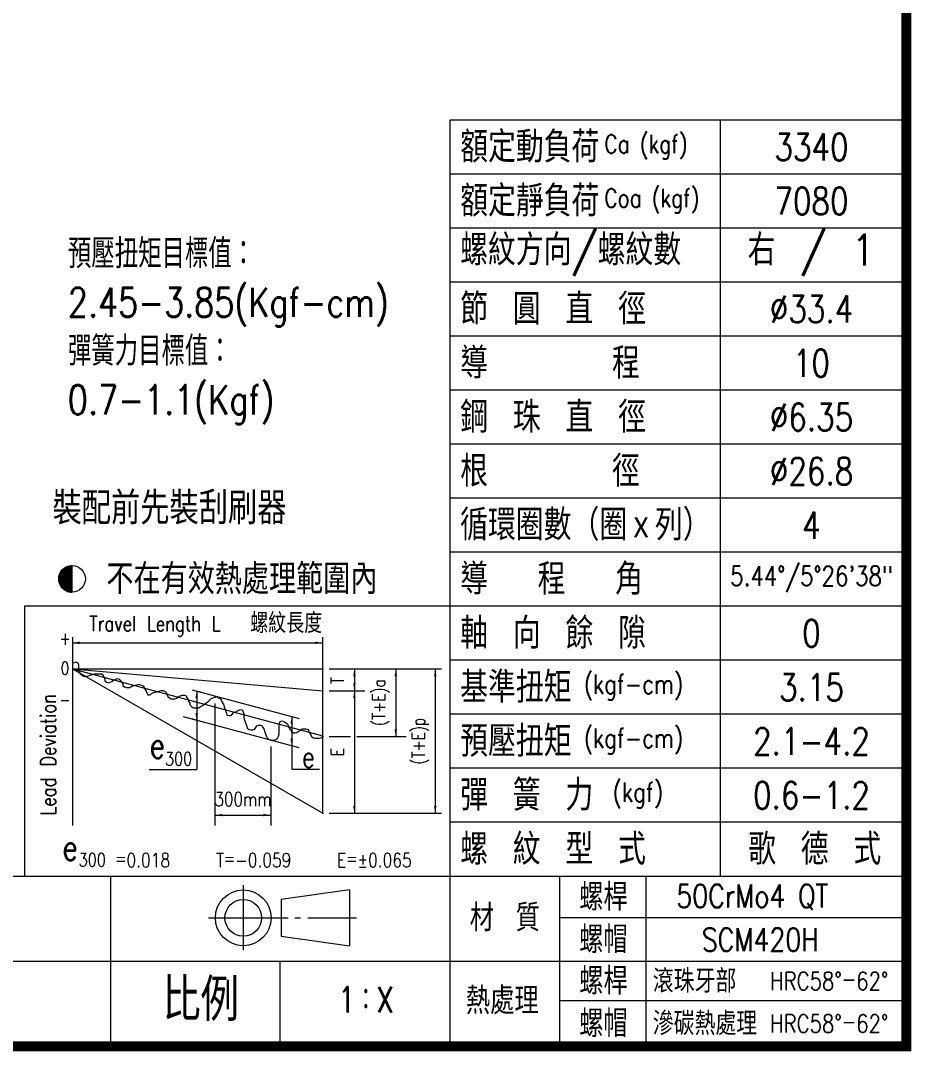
# Model space of a CAD drawing. Header units: millimetres. Extents: x -865 to -277, y -1663 to -1247.
# Drawn here: x -450.6 to -277.3, y -1663.3 to -1462.7 of the extents above; entities that cross this region are included whole.
import ezdxf
from ezdxf.enums import TextEntityAlignment as Align

# ---------------------------------------------------------------- set-up
doc = ezdxf.new("R2010")
doc.units = ezdxf.units.MM
doc.layers.get('0').update_dxf_attribs({"linetype": 'CONTINUOUS'})
for name, color, linetype, lineweight in [('str', 7, 'CONTINUOUS', 25), ('txt', 3, 'CONTINUOUS', 9), ('標籤(紅)', 2, 'CONTINUOUS', 30), ('標籤(黑)', 64, 'CONTINUOUS', 30)]:
    doc.layers.add(name, color=color, linetype=linetype, lineweight=lineweight)
doc.styles.add('SIMPLEX', font='simplex.shx', dxfattribs={"width": 0.8, "height": 4.3, "bigfont": 'chineset.shx'})
doc.styles.get("Standard").update_dxf_attribs({"font": 'TXT', "width": 0.9, "height": 5.890874, "bigfont": 'CHINESET'})
doc.styles.add('STANDARD0.8', font='txt.shx', dxfattribs={"width": 0.8, "height": 2.519535, "bigfont": 'chineset.shx'})

# ---------------------------------------------------------------- blocks, each defined once
blk = doc.blocks.new('*X82')
at = {"color": 0}
for p, q in [((508.45, 86.8), (512.19, 86.8)), ((508.47, 86.85), (512.19, 86.85)), ((508.49, 86.9), (512.19, 86.9)), ((508.51, 86.95), (512.19, 86.95)), ((508.54, 87), (512.19, 87)), ((508.56, 87.05), (512.19, 87.05)), ((508.58, 87.1), (512.19, 87.1)), ((508.61, 87.15), (512.19, 87.15)), ((508.63, 87.2), (512.19, 87.2)), ((508.66, 87.25), (512.19, 87.25)), ((508.68, 87.3), (512.19, 87.3)), ((508.71, 87.35), (512.19, 87.35)), ((508.74, 87.4), (512.19, 87.4)), ((508.77, 87.45), (512.19, 87.45)), ((508.8, 87.5), (512.19, 87.5)), ((508.83, 87.55), (512.19, 87.55)), ((508.87, 87.6), (512.19, 87.6)), ((508.9, 87.65), (512.19, 87.65)), ((508.94, 87.7), (512.19, 87.7)), ((508.97, 87.75), (512.19, 87.75)), ((509.01, 87.8), (512.19, 87.8)), ((509.05, 87.85), (512.19, 87.85)), ((509.09, 87.9), (512.19, 87.9)), ((509.13, 87.95), (512.19, 87.95)), ((509.18, 88), (512.19, 88)), ((509.22, 88.05), (512.19, 88.05)), ((509.27, 88.1), (512.19, 88.1)), ((509.31, 88.15), (512.19, 88.15)), ((509.36, 88.2), (512.19, 88.2)), ((509.41, 88.25), (512.19, 88.25)), ((509.47, 88.3), (512.19, 88.3)), ((509.52, 88.35), (512.19, 88.35)), ((509.58, 88.4), (512.19, 88.4)), ((509.64, 88.45), (512.19, 88.45)), ((509.7, 88.5), (512.19, 88.5)), ((509.76, 88.55), (512.19, 88.55)), ((509.83, 88.6), (512.19, 88.6)), ((509.9, 88.65), (512.19, 88.65)), ((509.97, 88.7), (512.19, 88.7)), ((510.05, 88.75), (512.19, 88.75)), ((510.13, 88.8), (512.19, 88.8)), ((510.22, 88.85), (512.19, 88.85)), ((510.31, 88.9), (512.19, 88.9)), ((510.41, 88.95), (512.19, 88.95)), ((510.51, 89), (512.19, 89)), ((510.62, 89.05), (512.19, 89.05)), ((510.75, 89.1), (512.19, 89.1)), ((510.89, 89.15), (512.19, 89.15)), ((511.04, 89.2), (512.19, 89.2)), ((511.22, 89.25), (512.19, 89.25)), ((511.45, 89.3), (512.19, 89.3)), ((511.81, 89.35), (512.19, 89.35)), ((508.19, 85.6), (512.19, 85.6)), ((508.19, 85.55), (512.19, 85.55)), ((508.19, 85.5), (512.19, 85.5)), ((508.19, 85.45), (512.19, 85.45)), ((508.19, 85.4), (512.19, 85.4)), ((508.19, 85.35), (512.19, 85.35)), ((508.19, 85.3), (512.19, 85.3)), ((508.19, 85.25), (512.19, 85.25)), ((508.19, 85.2), (512.19, 85.2)), ((508.19, 85.15), (512.19, 85.15)), ((508.2, 85.7), (512.19, 85.7)), ((508.2, 85.65), (512.19, 85.65)), ((508.2, 85.1), (512.19, 85.1)), ((508.2, 85.05), (512.19, 85.05)), ((508.2, 85), (512.19, 85)), ((508.21, 85.8), (512.19, 85.8)), ((508.21, 85.75), (512.19, 85.75)), ((508.21, 84.95), (512.19, 84.95)), ((508.21, 84.9), (512.19, 84.9)), ((508.22, 85.9), (512.19, 85.9)), ((508.22, 85.85), (512.19, 85.85)), ((508.22, 84.85), (512.19, 84.85)), ((508.23, 85.95), (512.19, 85.95)), ((508.23, 84.8), (512.19, 84.8)), ((508.23, 84.75), (512.19, 84.75)), ((508.24, 86), (512.19, 86)), ((508.24, 84.7), (512.19, 84.7)), ((508.25, 86.1), (512.19, 86.1)), ((508.25, 86.05), (512.19, 86.05)), ((508.25, 84.65), (512.19, 84.65)), ((508.26, 86.15), (512.19, 86.15)), ((508.26, 84.6), (512.19, 84.6)), ((508.27, 86.2), (512.19, 86.2)), ((508.27, 84.55), (512.19, 84.55)), ((508.28, 84.5), (512.19, 84.5)), ((508.29, 86.25), (512.19, 86.25)), ((508.29, 84.45), (512.19, 84.45)), ((508.3, 86.3), (512.19, 86.3)), ((508.31, 86.35), (512.19, 86.35)), ((508.31, 84.4), (512.19, 84.4)), ((508.32, 86.4), (512.19, 86.4)), ((508.32, 84.35), (512.19, 84.35)), ((508.33, 84.3), (512.19, 84.3)), ((508.34, 86.45), (512.19, 86.45)), ((508.35, 86.5), (512.19, 86.5)), ((508.35, 84.25), (512.19, 84.25)), ((508.36, 84.2), (512.19, 84.2)), ((508.37, 86.55), (512.19, 86.55)), ((508.38, 86.6), (512.19, 86.6)), ((508.38, 84.15), (512.19, 84.15)), ((508.39, 84.1), (512.19, 84.1)), ((508.4, 86.65), (512.19, 86.65)), ((508.41, 84.05), (512.19, 84.05)), ((508.42, 86.7), (512.19, 86.7)), ((508.43, 86.75), (512.19, 86.75)), ((508.43, 84), (512.19, 84)), ((508.45, 83.95), (512.19, 83.95)), ((508.47, 83.9), (512.19, 83.9)), ((508.49, 83.85), (512.19, 83.85)), ((508.51, 83.8), (512.19, 83.8)), ((508.53, 83.75), (512.19, 83.75)), ((508.55, 83.7), (512.19, 83.7)), ((508.57, 83.65), (512.19, 83.65)), ((508.6, 83.6), (512.19, 83.6)), ((508.62, 83.55), (512.19, 83.55)), ((508.65, 83.5), (512.19, 83.5)), ((508.68, 83.45), (512.19, 83.45)), ((508.7, 83.4), (512.19, 83.4)), ((508.73, 83.35), (512.19, 83.35)), ((508.76, 83.3), (512.19, 83.3)), ((508.79, 83.25), (512.19, 83.25)), ((508.83, 83.2), (512.19, 83.2)), ((508.86, 83.15), (512.19, 83.15)), ((508.89, 83.1), (512.19, 83.1)), ((508.93, 83.05), (512.19, 83.05)), ((508.96, 83), (512.19, 83)), ((509, 82.95), (512.19, 82.95)), ((509.04, 82.9), (512.19, 82.9)), ((509.08, 82.85), (512.19, 82.85)), ((509.12, 82.8), (512.19, 82.8)), ((509.16, 82.75), (512.19, 82.75)), ((509.21, 82.7), (512.19, 82.7)), ((509.25, 82.65), (512.19, 82.65)), ((509.3, 82.6), (512.19, 82.6)), ((509.35, 82.55), (512.19, 82.55)), ((509.4, 82.5), (512.19, 82.5)), ((509.45, 82.45), (512.19, 82.45)), ((509.5, 82.4), (512.19, 82.4)), ((509.56, 82.35), (512.19, 82.35)), ((509.62, 82.3), (512.19, 82.3)), ((509.68, 82.25), (512.19, 82.25)), ((509.74, 82.2), (512.19, 82.2)), ((509.81, 82.15), (512.19, 82.15)), ((509.88, 82.1), (512.19, 82.1)), ((509.95, 82.05), (512.19, 82.05)), ((510.03, 82), (512.19, 82)), ((510.11, 81.95), (512.19, 81.95)), ((510.19, 81.9), (512.19, 81.9)), ((510.28, 81.85), (512.19, 81.85)), ((510.38, 81.8), (512.19, 81.8)), ((510.48, 81.75), (512.19, 81.75)), ((510.59, 81.7), (512.19, 81.7)), ((510.71, 81.65), (512.19, 81.65)), ((510.84, 81.6), (512.19, 81.6)), ((510.99, 81.55), (512.19, 81.55)), ((511.17, 81.5), (512.19, 81.5)), ((511.38, 81.45), (512.19, 81.45)), ((511.68, 81.4), (512.19, 81.4))]:
    blk.add_line(p, q, dxfattribs=at)
blk = doc.blocks.new('Heat-sign-1')
at = {"color": 3}
blk.add_line((0.289, -0.16), (0.289, 0.25), dxfattribs=at)
blk.add_circle((0.289, 0.045), 0.205, dxfattribs=at)
at = {"color": 3, "xscale": 0.05123695244440038, "yscale": 0.05123695244440038, "zscale": 0.05123695244440038}
blk.add_blockref('*X82', (-25.954, -4.329), dxfattribs=at)
at = {"color": 3, "width": 0.9}
blk.add_text('不在有效熱處理範圍內', height=0.4638, dxfattribs=at).set_placement((0.818, -0.191))
blk = doc.blocks.new('e300-1')
at = {"color": 3}
for p, q in [((0.4071, -0.2626), (0.4071, -1.8633)), ((2.5321, -1.7586), (2.5321, -0.2626)), ((0.4071, -0.4768), (0.4231, -0.4768)), ((0.4231, -0.4768), (0.4383, -0.4718)), ((0.4383, -0.4718), (0.4536, -0.4819)), ((0.4536, -0.4819), (0.4587, -0.4972)), ((0.4587, -0.4972), (0.4587, -0.5429)), ((0.4071, -0.5317), (2.5321, -1.7586)), ((0.4071, -0.5317), (2.5321, -1.1011)), ((0.4071, -0.5317), (2.5321, -0.7176)), ((0.4071, -0.5317), (2.5321, -0.5317)), ((0.4587, -0.5429), (0.4688, -0.5581)), ((0.4688, -0.5581), (0.4739, -0.5733)), ((0.4739, -0.5733), (0.5044, -0.5936)), ((0.5044, -0.5936), (0.5349, -0.5936)), ((0.5349, -0.5936), (0.5501, -0.5886)), ((0.5501, -0.5886), (0.5654, -0.5835)), ((0.5654, -0.5835), (0.5806, -0.5784)), ((0.5806, -0.5784), (0.5959, -0.5733)), ((0.5959, -0.5733), (0.6569, -0.5733)), ((0.6569, -0.5733), (0.667, -0.5886)), ((0.667, -0.5886), (0.6772, -0.6038)), ((0.6772, -0.6038), (0.6823, -0.619)), ((0.6823, -0.619), (0.6823, -0.6343)), ((0.6823, -0.6343), (0.6975, -0.6444)), ((0.6975, -0.6444), (0.7128, -0.6495)), ((0.7128, -0.6495), (0.728, -0.6444)), ((0.728, -0.6444), (0.7433, -0.6393)), ((0.7433, -0.6393), (0.7585, -0.6241)), ((0.7585, -0.6241), (0.7737, -0.619)), ((0.7737, -0.619), (0.789, -0.614)), ((0.789, -0.614), (0.8042, -0.619)), ((0.8042, -0.619), (0.8195, -0.6292)), ((0.8195, -0.6292), (0.8246, -0.6444)), ((0.8246, -0.6444), (0.8347, -0.6597)), ((0.8347, -0.6597), (0.8347, -0.6749)), ((0.8347, -0.6749), (0.85, -0.685)), ((0.85, -0.685), (0.8652, -0.6901)), ((0.8652, -0.6901), (0.8957, -0.6901)), ((0.8957, -0.6901), (0.911, -0.68)), ((0.911, -0.68), (0.9262, -0.6749)), ((0.9262, -0.6749), (0.9414, -0.6698)), ((0.9414, -0.6698), (0.9618, -0.6647)), ((0.9618, -0.6647), (0.977, -0.6647)), ((0.977, -0.6647), (0.9923, -0.6698)), ((0.9923, -0.6698), (1.0075, -0.6749)), ((1.0075, -0.6749), (1.0177, -0.6901)), ((1.0177, -0.6901), (1.0228, -0.7054)), ((1.0228, -0.7054), (1.0329, -0.7206)), ((1.0329, -0.7206), (1.038, -0.7358)), ((1.038, -0.7358), (1.0482, -0.7511)), ((1.0482, -0.7511), (1.0634, -0.7511)), ((1.0634, -0.7511), (1.0787, -0.7409)), ((1.0787, -0.7409), (1.0939, -0.7358)), ((1.0939, -0.7358), (1.1091, -0.7257)), ((1.1091, -0.7257), (1.1244, -0.7257)), ((1.1244, -0.7257), (1.1396, -0.7206)), ((1.1396, -0.7206), (1.16, -0.7155)), ((1.16, -0.7155), (1.1752, -0.7155)), ((1.1752, -0.7155), (1.1905, -0.7206)), ((1.1905, -0.7206), (1.2057, -0.7358)), ((1.2057, -0.7358), (1.2108, -0.7511)), ((1.2108, -0.7511), (1.2159, -0.7663)), ((1.2159, -0.7663), (1.2311, -0.7764)), ((1.2311, -0.7764), (1.2464, -0.7866)), ((1.2464, -0.7866), (1.2768, -0.7866)), ((1.2768, -0.7866), (1.2921, -0.7815)), ((1.2921, -0.7815), (1.3226, -0.7612)), ((1.3226, -0.7612), (1.3378, -0.7561)), ((1.3378, -0.7561), (1.3582, -0.7561)), ((1.3582, -0.7561), (1.3734, -0.7612)), ((1.3734, -0.7612), (1.3785, -0.7764)), ((1.3785, -0.7764), (1.3887, -0.7917)), ((1.4251, -0.7107), (2.3322, -0.9537)), ((1.5716, -0.7968), (1.5868, -0.7815)), ((1.5868, -0.7815), (1.6021, -0.7764)), ((1.6021, -0.7764), (1.6173, -0.7714)), ((1.6173, -0.7714), (1.6326, -0.7663)), ((1.6326, -0.7663), (1.6478, -0.7764)), ((1.6478, -0.7764), (1.6631, -0.7866)), ((1.6631, -0.7866), (1.6732, -0.8018)), ((1.3887, -0.7917), (1.3937, -0.8069)), ((1.3937, -0.8069), (1.4039, -0.8221)), ((1.4039, -0.8221), (1.4039, -0.8374)), ((1.4039, -0.8374), (1.4191, -0.8526)), ((1.4191, -0.8526), (1.4344, -0.8628)), ((1.4344, -0.8628), (1.4801, -0.8628)), ((1.4801, -0.8628), (1.4954, -0.8526)), ((1.4954, -0.8526), (1.5106, -0.8425)), ((1.5106, -0.8425), (1.5564, -0.812)), ((1.5564, -0.812), (1.5716, -0.7968)), ((1.6732, -0.8018), (1.6783, -0.8171)), ((1.6783, -0.8171), (1.6885, -0.8323)), ((1.6885, -0.8323), (1.6986, -0.8628)), ((1.6986, -0.8628), (1.7037, -0.878)), ((2.3314, -1.2013), (1.3504, -0.9384)), ((1.7037, -0.878), (1.7088, -0.8932)), ((1.7088, -0.8932), (1.7139, -0.9085)), ((1.7139, -0.9085), (1.719, -0.9237)), ((1.719, -0.9237), (1.7342, -0.9288)), ((1.7342, -0.9288), (1.7495, -0.9288)), ((1.7495, -0.9288), (1.7647, -0.9186)), ((1.7647, -0.9186), (1.7749, -0.9034)), ((1.7749, -0.9034), (1.7901, -0.8983)), ((1.7901, -0.8983), (1.8054, -0.8882)), ((1.8054, -0.8882), (1.8206, -0.8831)), ((1.8206, -0.8831), (1.8359, -0.878)), ((1.8359, -0.878), (1.8511, -0.8831)), ((1.8511, -0.8831), (1.8562, -0.8983)), ((1.8562, -0.8983), (1.8613, -0.9135)), ((1.8613, -0.9135), (1.8613, -0.944)), ((1.8613, -0.944), (1.8663, -0.9592)), ((1.8663, -0.9592), (1.8714, -0.9745)), ((1.8714, -0.9745), (1.8816, -1.0049)), ((1.8816, -1.0049), (1.8867, -1.0202)), ((1.8867, -1.0202), (1.8918, -1.0354)), ((1.8918, -1.0354), (1.907, -1.0456)), ((1.907, -1.0456), (1.9222, -1.0506)), ((1.9375, -1.0506), (1.9527, -1.0456)), ((1.9527, -1.0456), (1.9629, -1.0303)), ((1.9629, -1.0303), (1.9731, -1.0151)), ((1.9731, -1.0151), (1.9883, -1.01)), ((1.9883, -1.01), (2.0036, -1.01)), ((2.0036, -1.01), (2.0188, -1.0151)), ((2.0188, -1.0151), (2.0239, -1.0303)), ((2.0239, -1.0303), (2.034, -1.0456)), ((2.034, -1.0456), (2.0391, -1.0608)), ((2.1611, -1.01), (2.1662, -0.9948)), ((2.1611, -1.083), (2.1611, -1.01)), ((2.1662, -0.9948), (2.1713, -0.9796)), ((2.1713, -0.9796), (2.1865, -0.9745)), ((2.1865, -0.9745), (2.2017, -0.9796)), ((2.2017, -0.9796), (2.2322, -0.9999)), ((2.2322, -0.9999), (2.2424, -1.0202)), ((2.2424, -1.0202), (2.2475, -1.0354)), ((2.2475, -1.0354), (2.2576, -1.0506)), ((2.344, -1.0506), (2.3593, -1.0405)), ((2.3593, -1.0405), (2.3898, -1.0405)), ((2.3898, -1.0405), (2.405, -1.0456)), ((2.405, -1.0456), (2.4152, -1.0608)), ((1.9222, -1.0506), (1.9375, -1.0506)), ((2.0391, -1.0608), (2.0442, -1.076)), ((2.0442, -1.076), (2.0524, -1.1006)), ((2.2576, -1.0506), (2.2678, -1.0659)), ((2.2678, -1.0659), (2.2831, -1.076)), ((2.2831, -1.076), (2.2983, -1.076)), ((2.2983, -1.076), (2.3135, -1.071)), ((2.3135, -1.071), (2.344, -1.0506)), ((2.4152, -1.0608), (2.4203, -1.076)), ((2.4203, -1.076), (2.4304, -1.0913)), ((2.4304, -1.0913), (2.4355, -1.1065)), ((2.4355, -1.1065), (2.4508, -1.1167)), ((2.4508, -1.1167), (2.466, -1.1217)), ((2.466, -1.1217), (2.5016, -1.1217)), ((2.5016, -1.1217), (2.5168, -1.1167)), ((2.5168, -1.1167), (2.5321, -1.1065)), ((2.5321, -1.1065), (2.5371, -1.1014)), ((1.0592, -1.3863), (1.4631, -1.3863)), ((2.27, -1.3844), (2.5058, -1.3844))]:
    blk.add_line(p, q, dxfattribs=at)
at = {"color": 3, "linetype": 'ByBlock'}
for p, q in [((0.4071, -0.3108), (2.5321, -0.3108)), ((2.5857, -0.5317), (3.5406, -0.5317)), ((2.8009, -0.5317), (2.8009, -0.7176)), ((3.1522, -0.5317), (3.1522, -1.1065)), ((3.4871, -0.5317), (3.4871, -1.7586)), ((1.4631, -0.7209), (1.4631, -1.3863)), ((2.5857, -0.7176), (2.8903, -0.7176)), ((2.8009, -0.7176), (2.8009, -1.7586)), ((1.6173, -0.825), (1.6173, -1.863)), ((2.8009, -0.8427), (2.8009, -0.9679)), ((2.27, -0.9381), (2.27, -1.3844)), ((2.5857, -1.1065), (2.7679, -1.1065)), ((2.822, -1.1065), (3.2416, -1.1065)), ((2.0909, -1.1905), (2.0909, -1.863)), ((1.6173, -1.7736), (2.0909, -1.7736)), ((2.5857, -1.7586), (3.5406, -1.7586))]:
    blk.add_line(p, q, dxfattribs=at)
at = {"color": 3}
blk.add_arc((2.1053, -1.083), 0.0558, 198.44847, 0, dxfattribs=at)
at = {"color": 3, "linetype": 'ByBlock'}
for p in [(2.5321, -0.5317), (2.5321, -0.5317), (2.5321, -0.5317), (1.4903, -0.7282), (1.6173, -0.7714), (2.5321, -0.7176), (2.5321, -0.7176), (2.8009, -0.7176), (2.8009, -0.7176), (1.4283, -0.9593), (1.4631, -0.9593), (2.0909, -1.1369), (2.5321, -1.1065), (3.1522, -1.1065), (2.0909, -1.7736), (2.5321, -1.7586), (2.5321, -1.7586), (2.8009, -1.7586), (3.4871, -1.7586)]:
    blk.add_point(p, dxfattribs=at)
for points in [[(0.4696, -0.3004), (0.4696, -0.3212), (0.4071, -0.3108)], [(2.4695, -0.3004), (2.4695, -0.3212), (2.5321, -0.3108)], [(2.8114, -0.5943), (2.7905, -0.5943), (2.8009, -0.5317)], [(3.1418, -0.5943), (3.1627, -0.5943), (3.1522, -0.5317)], [(3.4767, -0.5943), (3.4975, -0.5943), (3.4871, -0.5317)], [(2.7905, -0.655), (2.8114, -0.655), (2.8009, -0.7176)], [(1.4726, -0.7806), (1.4518, -0.7806), (1.4622, -0.718)], [(2.7905, -0.7802), (2.8114, -0.7802), (2.8009, -0.7176)], [(1.4723, -0.9067), (1.4515, -0.9067), (1.4619, -0.9692)], [(2.2795, -0.9978), (2.2587, -0.9978), (2.2691, -0.9353)], [(3.1418, -1.0439), (3.1627, -1.0439), (3.1522, -1.1065)], [(2.2792, -1.1239), (2.2583, -1.1239), (2.2688, -1.1865)], [(2.7905, -1.696), (2.8114, -1.696), (2.8009, -1.7586)], [(3.4767, -1.696), (3.4975, -1.696), (3.4871, -1.7586)], [(1.6799, -1.7632), (1.6799, -1.7841), (1.6173, -1.7736)], [(2.0283, -1.7632), (2.0283, -1.7841), (2.0909, -1.7736)]]:
    blk.add_solid(points, dxfattribs=at)
at = {"color": 3, "linetype": 'ByBlock', "width": 0.8}
for s, height, p in [('Travel Length L', 0.128705, (1.1091, -0.1484)), ('300mm', 0.11798, (1.8552, -1.6389))]:
    blk.add_text(s, height=height, dxfattribs=at).set_placement(p, align=Align.MIDDLE_CENTER)
at = {"color": 3, "width": 0.9}
blk.add_text('螺紋長度', height=0.16962, dxfattribs=at).set_placement((1.917, -0.2279))
at = {"color": 3, "linetype": 'ByBlock', "width": 0.8}
for s, p in [('+', (0.3445, -0.2733)), ('0', (0.3445, -0.5265)), ('-', (0.3445, -0.7937))]:
    blk.add_text(s, height=0.1073, dxfattribs=at).set_placement(p, align=Align.MIDDLE)
for s, height, p in [('T', 0.1073, (2.6579, -0.6297)), ('(T+E)a', 0.10725, (3.0092, -0.8172)), ('(T+E)p', 0.10725, (3.3441, -1.1451)), ('E', 0.1073, (2.6579, -1.2381))]:
    blk.add_text(s, height=height, rotation=90, dxfattribs=at).set_placement(p, align=Align.MIDDLE_CENTER)
blk.add_text('Lead Deviation', height=0.128705, rotation=90, dxfattribs=at).set_placement((0.1991, -1.2609), align=Align.MIDDLE)
at = {"color": 3, "width": 0.8}
for s, height, p in [('e', 0.2145, (1.1942, -1.1827)), ('300', 0.11154, (1.4231, -1.296)), ('e', 0.1788, (2.4655, -1.2794))]:
    blk.add_text(s, height=height, dxfattribs=at).set_placement(p, align=Align.MIDDLE_RIGHT)
blk = doc.blocks.new('The-third-1')
at = {"color": 3}
for p, q in [((0.02, 7.21), (0.02, -7.12)), ((23.29, 6.13), (8.37, 4.04)), ((23.29, 6.13), (23.29, -6.11)), ((8.37, 4.04), (8.37, -4.02)), ((-7.63, 0.01), (9.87, 0.01)), ((11.33, 0.01), (12.58, 0.01)), ((14.16, 0.01), (24.88, 0.01)), ((8.37, -4.02), (23.29, -6.11))]:
    blk.add_line(p, q, dxfattribs=at)
for radius in [6.12, 4.03]:
    blk.add_circle((0.02, 0.01), radius, dxfattribs=at)
blk = doc.blocks.new('e300-sign-1')
at = {"color": 3, "width": 0.8}
for s, height, p in [('e', 0.1943, (0.1103, 0.0405)), ('300', 0.10103, (0.3241, -0.0523))]:
    blk.add_text(s, height=height, dxfattribs=at).set_placement(p, align=Align.MIDDLE_RIGHT)

msp = doc.modelspace()

# ---------------------------------------------------------------- linework, layer by layer
at = {"layer": 'str', "const_width": 1.9463}
msp.add_lwpolyline([(-863.6736, -1662.3004), (-278.3052, -1662.3004), (-278.3052, -1248.3613), (-863.6736, -1248.3613)], close=True, dxfattribs=at)
at = {"layer": 'txt'}
for p, q in [((-278.3052, -1482.0533), (-367.1063, -1482.0533)), ((-367.1063, -1482.0533), (-367.1063, -1662.3004)), ((-314.4528, -1629.2132), (-314.4528, -1482.0533)), ((-278.3052, -1492.5647), (-367.1063, -1492.5647)), ((-278.3052, -1503.0761), (-367.1063, -1503.0761)), ((-278.3052, -1513.5876), (-367.1063, -1513.5876)), ((-278.3052, -1524.099), (-367.1063, -1524.099)), ((-278.3052, -1534.6104), (-367.1063, -1534.6104)), ((-278.3052, -1545.1218), (-367.1063, -1545.1218)), ((-278.3052, -1555.6333), (-367.1063, -1555.6333)), ((-278.3052, -1566.1447), (-367.1063, -1566.1447)), ((-278.3052, -1576.6561), (-449.8468, -1576.6561)), ((-449.8468, -1576.6561), (-449.8468, -1629.2132)), ((-278.3052, -1587.1675), (-367.1063, -1587.1675)), ((-278.3052, -1597.6789), (-367.1063, -1597.6789)), ((-278.3052, -1608.1904), (-367.1063, -1608.1904)), ((-278.3052, -1618.7018), (-367.1063, -1618.7018)), ((-278.3052, -1629.2132), (-641.8413, -1629.2132)), ((-433.039, -1662.3004), (-433.039, -1629.2132)), ((-345.7347, -1662.3004), (-345.7347, -1629.2132)), ((-328.909, -1662.3004), (-328.909, -1629.2132)), ((-278.3052, -1637.2962), (-345.7346, -1637.2962)), ((-278.3052, -1645.7567), (-518.336, -1645.7567)), ((-400.0726, -1662.3004), (-400.0726, -1645.7567)), ((-278.3052, -1653.4192), (-345.7346, -1653.4192))]:
    msp.add_line(p, q, dxfattribs=at)

# ---------------------------------------------------------------- block references
for name, p, xscale, yscale, zscale in [('Heat-sign-1', (-444.2366, -1571.8924), 12.6292550744298, 12.6292550744298, 12.6292550744298), ('e300-1', (-449.8468, -1576.6561), 22.91361892658035, 22.91361892658035, 22.91361892658035), ('e300-sign-1', (-442.2591, -1624.6486), 25.45951414152374, 25.45951414152374, 25.45951414152374), ('The-third-1', (-407.2988, -1637.2918), 0.8865478727727035, 0.8865478727727035, 0.8865478727727035)]:
    msp.add_blockref(name, p, dxfattribs=dict(at, xscale=xscale, yscale=yscale, zscale=zscale))

# ---------------------------------------------------------------- texts
for s, insert, char_height, width, attachment_point in [('額定動負荷', (-365.0874, -1487.309), 6.01408, 30.769397, 4), ('額定靜負荷', (-365.0874, -1497.8204), 6.01408, 30.769397, 4), ('螺紋方向/螺紋數', (-365.0874, -1508.3319), 6.01408, 48.112469, 4), ('右 / 1', (-296.7628, -1508.3319), 6.01777, 36.146497, 5), ('節 圓 直 徑', (-365.0874, -1518.8433), 6.01408, 48.112469, 4), ('導     程', (-365.0874, -1529.3547), 6.01408, 48.112469, 4), ('鋼 珠 直 徑', (-365.0874, -1539.8661), 6.01408, 48.112469, 4), ('根     徑', (-365.0874, -1550.3775), 6.01408, 48.112469, 4), ('循環圈數（圈ｘ列）', (-365.0874, -1560.889), 6.01408, 53.763053, 4), ('導  程  角', (-365.0874, -1571.4004), 6.01408, 48.112469, 4), ('軸 向 餘 隙', (-365.0874, -1581.9118), 6.01408, 48.112469, 4), ('基準扭矩', (-365.0874, -1592.4232), 6.01408, 26.060951, 4), ('預壓扭矩', (-365.0874, -1602.9347), 6.01408, 26.060951, 4), ('彈 簧 力', (-365.0874, -1613.4461), 6.01408, 28.446561, 4), ('螺 紋 型 式', (-365.0874, -1623.9575), 6.01408, 42.669749, 4), ('歌 德 式', (-309.0772, -1623.9575), 6.01398, 28.06561, 4), ('螺桿', (-341.9514, -1633.2547), 5.25072, 12.308775, 4), ('材 質', (-363.2333, -1637.2918), 5.25072, 17.08995, 4), ('螺帽', (-341.9514, -1641.5265), 5.25072, 12.308775, 4), ('螺桿', (-341.9514, -1649.588), 5.25072, 12.308775, 4), ('比例', (-422.9955, -1653.2291), 8.26087, 22.923586, 4), ('滾珠牙部', (-327.6205, -1649.588), 4.51056, 21.740821, 4), ('熱處理', (-363.9877, -1653.4196), 5.25072, 17.08995, 4), ('螺帽', (-341.9514, -1657.8598), 5.25072, 12.308775, 4), ('滲碳熱處理', (-327.6205, -1657.8598), 4.51056, 24.938297, 4)]:
    msp.add_mtext(s, dxfattribs=dict(at, insert=insert, char_height=char_height, width=width, attachment_point=attachment_point))
for s, insert, char_height, width, attachment_point, style in [('Ca (kgf)', (-337.0313, -1487.309), 3.56903, 24.557374, 4, 'SIMPLEX'), ('3340', (-296.7628, -1487.309), 5.25813, 36.146497, 5, 'SIMPLEX'), ('Coa (kgf)', (-337.0313, -1497.8204), 3.56903, 25.850428, 4, 'SIMPLEX'), ('7080', (-296.7628, -1497.8204), 5.25813, 36.146497, 5, 'SIMPLEX'), ('%%c33.4', (-296.7628, -1518.8433), 5.25813, 36.146497, 5, 'SIMPLEX'), ('10', (-296.7628, -1529.3547), 5.25813, 36.146497, 5, 'SIMPLEX'), ('%%c6.35', (-296.7628, -1539.8661), 5.25813, 36.146497, 5, 'SIMPLEX'), ('%%c26.8', (-296.7628, -1550.3775), 5.25813, 36.146497, 5, 'SIMPLEX'), ('4', (-296.7628, -1560.889), 5.2581, 36.146497, 5, 'SIMPLEX'), ('5.44%%d/5%%d26\'38"', (-296.7628, -1571.4004), 3.808917, 36.146497, 5, 'SIMPLEX'), ('0', (-296.7628, -1581.9118), 5.2581, 36.146497, 5, 'SIMPLEX'), ('(kgf-cm)', (-341.0619, -1592.4232), 3.76079, 30.070297, 4, 'SIMPLEX'), ('3.15', (-296.7628, -1592.4232), 5.25813, 36.146497, 5, 'SIMPLEX'), ('(kgf-cm)', (-341.0619, -1602.9347), 3.76079, 30.070297, 4, 'SIMPLEX'), ('2.1-4.2', (-296.7628, -1602.9347), 5.25813, 36.146497, 5, 'SIMPLEX'), ('(kgf)', (-335.4388, -1613.4461), 3.76079, 18.731788, 4, 'SIMPLEX'), ('0.6-1.2', (-296.7628, -1613.4461), 5.25813, 36.146497, 5, 'SIMPLEX'), ('＝0.018', (-432.1849, -1626.0722), 2.74647, 13.782217, 4, 'STANDARD0.8'), ('T＝-0.059', (-412.5597, -1626.0722), 2.74647, 17.561051, 4, 'STANDARD0.8'), ('E＝%%P0.065', (-389.0648, -1626.0722), 2.74647, 17.561051, 4, 'STANDARD0.8'), ('50CrMo4 QT', (-323.0398, -1633.2547), 4.51056, 42.559489, 4, 'SIMPLEX'), ('SCM420H', (-318.0882, -1641.5265), 4.51056, 32.74656, 4, 'SIMPLEX'), ('HRC58%%d－62%%d', (-304.8172, -1649.588), 3.508213, 27.434132, 4, 'SIMPLEX'), ('1：X', (-388.8865, -1653.2291), 5.01173, 21.049205, 4, 'SIMPLEX'), ('HRC58%%d－62%%d', (-304.8172, -1657.8598), 3.508213, 27.434132, 4, 'SIMPLEX')]:
    msp.add_mtext(s, dxfattribs=dict(at, insert=insert, char_height=char_height, width=width, attachment_point=attachment_point, style=style))
at = {"layer": '標籤(紅)', "color": 2, "style": 'SIMPLEX', "width": 0.9}
msp.add_text('裝配前先裝刮刷器', height=6.31934, dxfattribs=at).set_placement((-444.3742, -1560.7269))
at = {"layer": '標籤(黑)', "insert": (-441.3828, -1505.1854), "char_height": 5.687086, "width": 99.330377, "attachment_point": 1, "style": 'SIMPLEX'}
msp.add_mtext('預壓扭矩目標值：\\P2.45-3.85(Kgf-cm)\\P彈簧力目標值：\\P0.7-1.1(Kgf)', dxfattribs=at)

doc.saveas('drawing.dxf')
